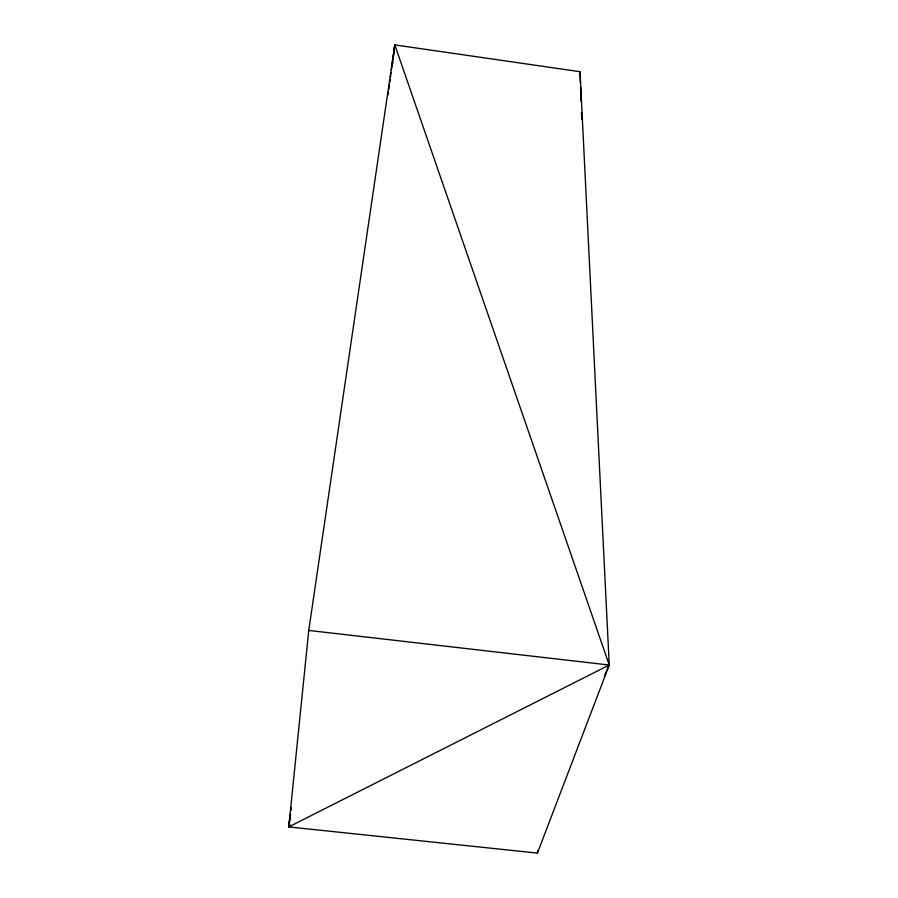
<?xml version="1.0" encoding="UTF-8"?>
<svg xmlns="http://www.w3.org/2000/svg" width="898" height="898" viewBox="0 0 898 898"><rect width="100%" height="100%" fill="white"/><g stroke="black" fill="none" stroke-linecap="round" stroke-linejoin="round"><path stroke-width="1.35" d="M308.755 630.43L288.752 826.912L537.431 853.1L609.248 665.025L580.029 71.705L394.806 44.9L308.755 630.43L609.248 665.025L604.668 675.217M392.516 64.364L392.841 61.592M393.167 58.808L394.806 44.9L609.248 665.025L288.752 826.912L290.447 814.407M537.431 853.1L537.767 850.406M579.681 74.455L580.029 71.705L580.422 82.908M291.019 810.243L291.39 807.47M388.026 94.907L388.396 92.124M388.778 89.351L389.339 85.187M389.721 82.403L390.091 79.63M390.473 76.846L391.034 72.682M391.416 69.898L394.806 44.9M290.525 814.419L288.752 826.912L289.886 824.342M580.579 87.117L581.073 101.126M581.477 112.34L581.724 119.355"/></g></svg>
